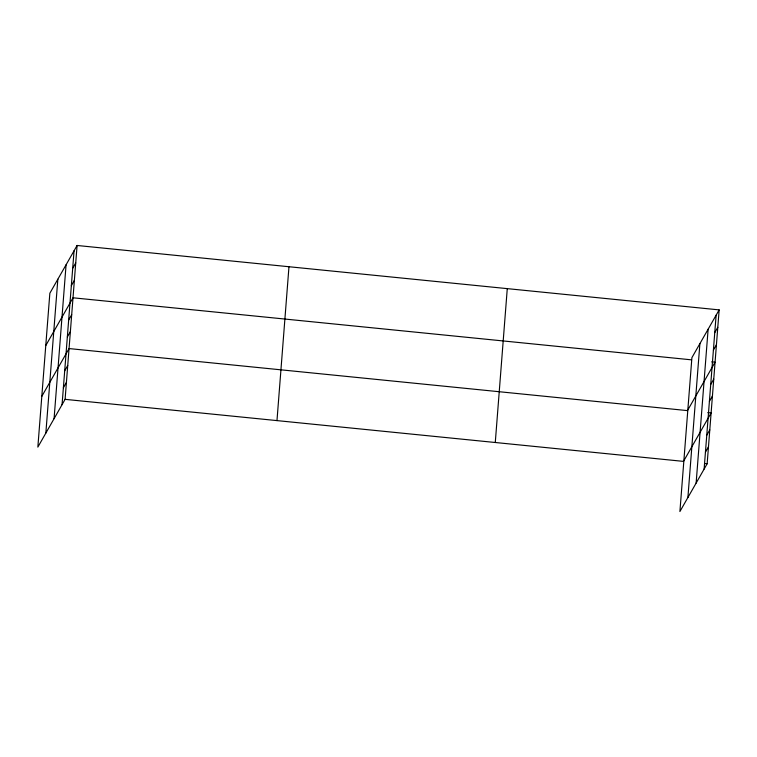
<?xml version="1.0" encoding="UTF-8"?>
<svg xmlns="http://www.w3.org/2000/svg" width="757" height="757" viewBox="0 0 757 757"><rect width="100%" height="100%" fill="white"/><g stroke="black" fill="none" stroke-linecap="round" stroke-linejoin="round"><path stroke-width="1.14" d="M45.846 433.099L57.844 279.229M54.078 418.659L66.077 264.799M62.065 404.645L74.063 250.785M77.091 245.476L49.848 293.243L37.85 447.113L65.093 399.346L77.091 245.476L719.15 309.887L707.152 463.757L679.909 511.524L691.907 357.654L719.15 309.887M276.977 420.599L288.975 266.729M495.277 442.495L507.275 288.635M687.895 497.51L699.894 343.65M696.128 483.08L708.126 329.21M704.124 469.066L716.122 315.196M72.71 268.224L75.738 262.916M71.347 285.663L74.375 280.355M45.77 345.561L73.013 297.794L691.529 359.84M68.669 320.022L71.697 314.713M67.345 336.95L70.373 331.642M41.805 396.337L69.057 348.57L687.574 410.616M64.705 370.798L67.733 365.489M63.389 387.726L66.417 382.417M714.759 332.635L717.787 327.327M713.406 350.075L716.434 344.766M687.829 409.972L715.072 362.206L711.703 361.865M710.719 384.442L713.747 379.134M709.404 401.361L712.432 396.053M683.864 460.748L711.107 412.981L707.748 412.641M706.764 435.218L709.792 429.91M705.448 452.137L708.476 446.829M65.093 399.346L683.609 461.392M704.909 463.53L707.152 463.757"/></g></svg>
